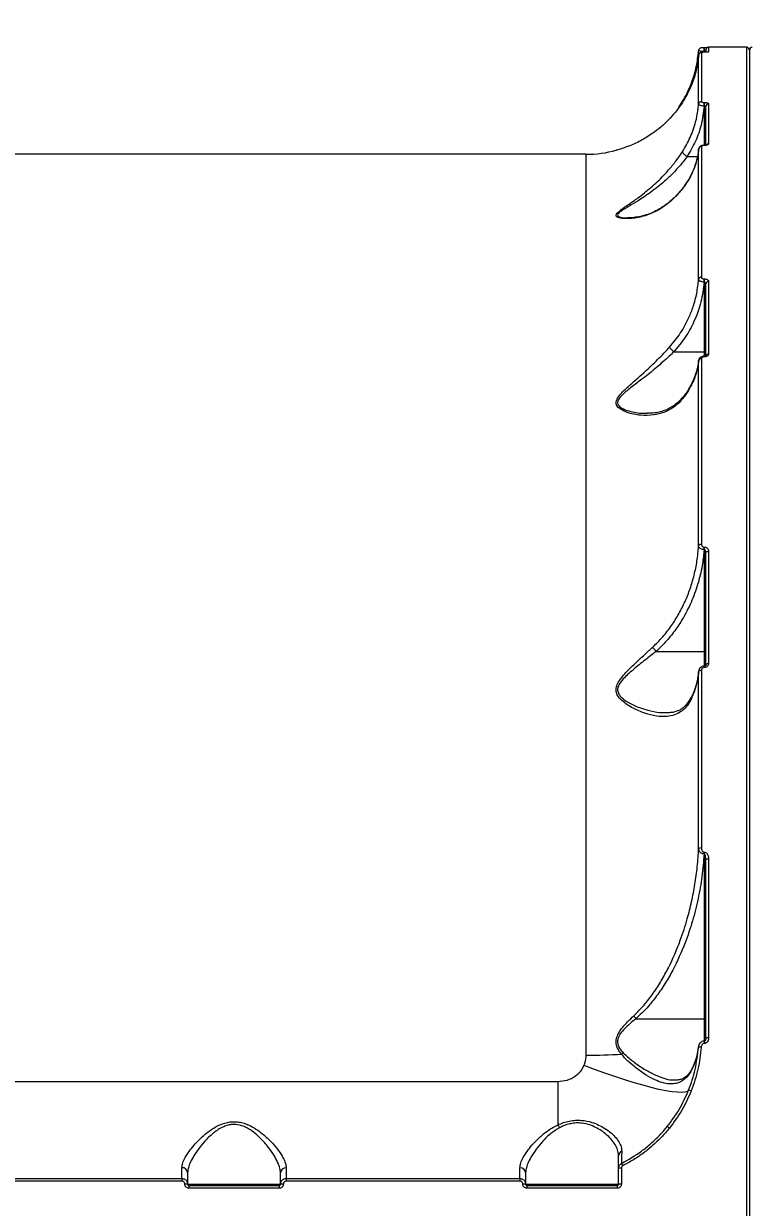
# Model space of a CAD drawing. Header units: millimetres. Extents: x -8327 to 9087, y -6583 to 5996.
# Drawn here: x -1057.7 to -799, y 2670.7 to 3091.3 of the extents above; entities that cross this region are included whole.
import ezdxf

# ---------------------------------------------------------------- set-up
doc = ezdxf.new("R2010")
doc.units = ezdxf.units.MM
for name, color, linetype in [('DIKOM_ОБЪЕКТ', 7, 'Continuous'), ('DIKOM_РАЗМЕР_ЗОНА', 7, 'Continuous'), ('DIKOM_РАЗМЕР_ОБЪЕКТА', 7, 'Continuous')]:
    doc.layers.add(name, color=color, linetype=linetype)
doc.styles.add('style1', font='arial.ttf', dxfattribs={"width": 0.8})
doc.dimstyles.new('1-50', dxfattribs={"dimtxt": 300, "dimasz": 200, "dimexe": 100, "dimexo": 0, "dimgap": 100, "dimtad": 1, "dimtxsty": 'style1', "dimcen": 200, "dimclrd": 7, "dimclre": 7, "dimclrt": 7, "dimadec": 1, "dimazin": 2, "dimtfac": 1, "dimtmove": 0, "dimatfit": 2, "dimfxl": 0, "dimlwd": 25, "dimlwe": 18, "dimarcsym": 0})

# ---------------------------------------------------------------- blocks, each defined once
blk = doc.blocks.new('*D10')
at = {"layer": 'Defpoints', "color": 0, "transparency": 16777216}
for p in [(-465.57, 4500.84), (-6842.48, -4044.98), (-465.57, -4044.98)]:
    blk.add_point(p, dxfattribs=at)
at = {"layer": 'DIKOM_РАЗМЕР_ОБЪЕКТА', "color": 7, "lineweight": 18, "transparency": 16777216}
for p, q in [((-465.57, 4500.84), (-6942.48, 4500.84)), ((-465.57, -4044.98), (-6942.48, -4044.98))]:
    blk.add_line(p, q, dxfattribs=at)
at = {"layer": 'DIKOM_РАЗМЕР_ОБЪЕКТА', "color": 7, "lineweight": 25, "transparency": 16777216}
blk.add_line((-6842.48, 4300.84), (-6842.48, -3844.98), dxfattribs=at)
at = {"layer": 'DIKOM_РАЗМЕР_ОБЪЕКТА', "color": 7, "transparency": 16777216}
for points in [[(-6875.82, 4300.84), (-6809.15, 4300.84), (-6842.48, 4500.84)], [(-6875.82, -3844.98), (-6809.15, -3844.98), (-6842.48, -4044.98)]]:
    blk.add_solid(points, dxfattribs=at)
at = {"layer": 'DIKOM_РАЗМЕР_ОБЪЕКТА', "color": 7, "transparency": 16777216, "insert": (-7095.66, 227.93), "char_height": 300, "attachment_point": 5, "rotation": 90, "style": 'style1'}
blk.add_mtext('8550', dxfattribs=at)
blk = doc.blocks.new('*D11')
at = {"layer": 'Defpoints', "color": 0, "transparency": 16777216}
for p in [(-800.04, 5995.67), (-7876.63, -5539.81), (-800.04, -5539.81)]:
    blk.add_point(p, dxfattribs=at)
at = {"layer": 'DIKOM_РАЗМЕР_ЗОНА', "color": 7, "lineweight": 18, "transparency": 16777216}
for p, q in [((-800.04, 5995.67), (-7976.63, 5995.67)), ((-800.04, -5539.81), (-7976.63, -5539.81))]:
    blk.add_line(p, q, dxfattribs=at)
at = {"layer": 'DIKOM_РАЗМЕР_ЗОНА', "color": 7, "lineweight": 25, "transparency": 16777216}
blk.add_line((-7876.63, 5795.67), (-7876.63, -5339.81), dxfattribs=at)
at = {"layer": 'DIKOM_РАЗМЕР_ЗОНА', "color": 7, "transparency": 16777216}
for points in [[(-7909.96, 5795.67), (-7843.29, 5795.67), (-7876.63, 5995.67)], [(-7909.96, -5339.81), (-7843.29, -5339.81), (-7876.63, -5539.81)]]:
    blk.add_solid(points, dxfattribs=at)
at = {"layer": 'DIKOM_РАЗМЕР_ЗОНА', "color": 7, "transparency": 16777216, "insert": (-8129.8, 227.93), "char_height": 300, "attachment_point": 5, "rotation": 90, "style": 'style1'}
blk.add_mtext('11550', dxfattribs=at)

msp = doc.modelspace()

# ---------------------------------------------------------------- linework, layer by layer
at = {"layer": 'DIKOM_ОБЪЕКТ', "color": 7, "linetype": 'Continuous', "lineweight": 15}
for p, q in [((-818.097, 3062.742), (-818.097, 3080.133)), ((-817.099, 3081.056), (-817.099, 3063.626)), ((-816.039, 3081.17), (-816.143, 3081.17)), ((-816.143, 3081.17), (-816.143, 3081.166)), ((-816.039, 3081.166), (-816.143, 3081.166)), ((-816.072, 3081.425), (-816.107, 3081.171)), ((-816.039, 3082.76), (-816.072, 3082.76)), ((-816.072, 3081.425), (-816.072, 3082.76)), ((-816.039, 3081.425), (-816.072, 3081.425)), ((-816.039, 3081.425), (-816.039, 3082.76)), ((-816.039, 3081.171), (-816.039, 3081.425)), ((-816.039, 3081.17), (-816.039, 3081.166)), ((-815.539, 3081.35), (-815.539, 3081.928)), ((-801.039, 3082.929), (-814.539, 3082.929)), ((-814.539, 3082.929), (-814.539, 3081.332)), ((-801.039, 2663.931), (-801.039, 3082.929)), ((-800.039, 3081.928), (-800.039, 2663.928)), ((-816.095, 3063.323), (-816.039, 3063.323)), ((-816.095, 3062.04), (-816.095, 3063.323)), ((-816.039, 3062.04), (-816.039, 3063.323)), ((-814.539, 3062.867), (-814.539, 3048.665)), ((-816.039, 3062.04), (-816.095, 3062.04)), ((-816.039, 3048.122), (-816.039, 3062.04)), ((-815.539, 3048.297), (-815.539, 3061.914)), ((-818.097, 3000.493), (-818.097, 3046.779)), ((-817.099, 3047.628), (-817.099, 3001.24)), ((-816.039, 3048.122), (-816.119, 3048.122)), ((-816.119, 3048.122), (-816.119, 3048.039)), ((-816.039, 3048.039), (-816.119, 3048.039)), ((-816.039, 3048.122), (-816.039, 3048.039)), ((-857.989, 3044.929), (-1228.089, 3044.929)), ((-857.989, 2724.776), (-857.989, 3044.929)), ((-822.154, 3044.158), (-818.524, 3044.158)), ((-843.354, 3022.346), (-843.199, 3022.343)), ((-816.119, 3000.63), (-816.039, 3000.63)), ((-816.119, 2999.5), (-816.119, 3000.63)), ((-816.039, 2999.5), (-816.119, 2999.5)), ((-816.039, 2999.5), (-816.039, 3000.63)), ((-816.039, 2974.699), (-816.039, 2999.5)), ((-814.539, 2999.69), (-814.539, 2973.97)), ((-815.539, 2973.229), (-815.539, 2998.888)), ((-826.927, 2974.699), (-816.039, 2974.699)), ((-816.039, 2973.228), (-816.039, 2974.699)), ((-818.097, 2905.764), (-818.097, 2971.595)), ((-817.099, 2972.278), (-817.099, 2906.301)), ((-816.039, 2973.219), (-816.095, 2973.219)), ((-816.095, 2973.219), (-816.095, 2972.957)), ((-816.039, 2972.957), (-816.095, 2972.957)), ((-816.039, 2973.219), (-816.039, 2972.957)), ((-816.143, 2905.335), (-816.039, 2905.335)), ((-816.143, 2904.436), (-816.143, 2905.335)), ((-816.039, 2904.436), (-816.143, 2904.436)), ((-816.039, 2904.436), (-816.039, 2905.335)), ((-816.039, 2868.281), (-816.039, 2904.436)), ((-815.539, 2863.472), (-815.539, 2903.24)), ((-814.539, 2903.814), (-814.539, 2863.95)), ((-833.199, 2868.281), (-816.039, 2868.281)), ((-816.039, 2863.075), (-816.039, 2868.281)), ((-818.097, 2798.084), (-818.097, 2861.123)), ((-817.099, 2861.561), (-817.099, 2798.383)), ((-816.039, 2863.059), (-816.072, 2863.059)), ((-816.072, 2863.059), (-816.072, 2862.534)), ((-816.039, 2862.534), (-816.072, 2862.534)), ((-816.039, 2863.059), (-816.039, 2862.534)), ((-829.636, 2846.531), (-829.437, 2846.528)), ((-816.161, 2796.909), (-816.039, 2796.909)), ((-816.161, 2796.27), (-816.161, 2796.909)), ((-816.039, 2796.27), (-816.161, 2796.27)), ((-816.039, 2796.27), (-816.039, 2796.909)), ((-816.039, 2737.74), (-816.039, 2796.27)), ((-815.539, 2730.742), (-815.539, 2794.229)), ((-814.539, 2794.543), (-814.539, 2730.904)), ((-840.287, 2737.74), (-816.039, 2737.74)), ((-816.039, 2729.766), (-816.039, 2737.74)), ((-818.216, 2727.715), (-818.38, 2726.691)), ((-816.039, 2729.791), (-816.127, 2729.791)), ((-816.127, 2729.791), (-816.127, 2728.948)), ((-816.039, 2728.948), (-816.127, 2728.948)), ((-816.039, 2729.791), (-816.039, 2728.948)), ((-1218.039, 2715.431), (-868.04, 2715.431)), ((-868.04, 2715.431), (-868.04, 2700.022)), ((-1001.539, 2680.928), (-1001.539, 2684.786)), ((-964.539, 2684.786), (-964.539, 2680.928)), ((-881.539, 2680.928), (-881.539, 2684.786)), ((-846.539, 2678.929), (-846.539, 2684.542)), ((-845.539, 2684.593), (-845.539, 2678.967)), ((-1084.539, 2680.928), (-1001.539, 2680.928)), ((-1001.539, 2679.969), (-1084.539, 2679.969)), ((-1001.539, 2680.928), (-1001.539, 2679.969)), ((-999.54, 2682.979), (-999.54, 2678.929)), ((-966.54, 2678.929), (-966.54, 2682.979)), ((-964.539, 2680.928), (-964.539, 2679.969)), ((-964.539, 2680.928), (-881.539, 2680.928)), ((-881.539, 2679.969), (-964.539, 2679.969)), ((-881.539, 2680.928), (-881.539, 2679.969)), ((-879.539, 2682.979), (-879.539, 2678.929)), ((-999.54, 2678.929), (-966.54, 2678.929)), ((-999.039, 2678.429), (-999.039, 2677.463)), ((-999.039, 2678.429), (-967.039, 2678.429)), ((-967.039, 2677.463), (-999.039, 2677.463)), ((-967.039, 2678.429), (-967.039, 2677.463)), ((-879.539, 2678.929), (-846.539, 2678.929)), ((-879.039, 2678.429), (-879.039, 2677.463)), ((-879.039, 2678.429), (-847.039, 2678.429)), ((-847.039, 2677.463), (-879.039, 2677.463)), ((-847.039, 2678.429), (-847.039, 2677.463))]:
    msp.add_line(p, q, dxfattribs=at)
at = {"layer": 'DIKOM_ОБЪЕКТ', "color": 7, "linetype": 'Continuous', "lineweight": 15, "flags": 128}
for points in [[(-818.097, 3081.801), (-818.066, 3081.985), (-818.007, 3082.147)], [(-815.539, 2974.537), (-815.549, 2974.568), (-815.577, 2974.599), (-815.624, 2974.627), (-815.686, 2974.651), (-815.762, 2974.672), (-815.848, 2974.687), (-815.942, 2974.696), (-816.039, 2974.699)], [(-815.539, 2903.24), (-815.52, 2903.352), (-815.463, 2903.46), (-815.371, 2903.559), (-815.246, 2903.646), (-815.095, 2903.717), (-814.922, 2903.77), (-814.735, 2903.803), (-814.539, 2903.814)], [(-815.539, 2868.119), (-815.549, 2868.15), (-815.577, 2868.181), (-815.624, 2868.209), (-815.686, 2868.234), (-815.762, 2868.254), (-815.848, 2868.269), (-815.942, 2868.278), (-816.039, 2868.281)], [(-818.097, 2861.123), (-818.066, 2861.211), (-818.001, 2861.293), (-817.904, 2861.369), (-817.78, 2861.435), (-817.632, 2861.489), (-817.465, 2861.529), (-817.285, 2861.553), (-817.099, 2861.561)], [(-815.539, 2863.472), (-815.52, 2863.565), (-815.463, 2863.655), (-815.371, 2863.738), (-815.246, 2863.81), (-815.095, 2863.87), (-814.922, 2863.914), (-814.735, 2863.941), (-814.539, 2863.95)], [(-815.539, 2794.229), (-815.52, 2794.29), (-815.463, 2794.349), (-815.371, 2794.403), (-815.246, 2794.451), (-815.095, 2794.49), (-814.922, 2794.519), (-814.735, 2794.537), (-814.539, 2794.543)], [(-815.539, 2737.578), (-815.549, 2737.61), (-815.577, 2737.64), (-815.624, 2737.668), (-815.686, 2737.693), (-815.762, 2737.713), (-815.848, 2737.728), (-815.942, 2737.737), (-816.039, 2737.74)], [(-821.646, 2712.313), (-822.123, 2711.898), (-822.962, 2711.634), (-824.155, 2711.525), (-825.689, 2711.57), (-827.549, 2711.771), (-829.717, 2712.123), (-832.172, 2712.625), (-834.89, 2713.271), (-837.843, 2714.055), (-841.002, 2714.969), (-844.336, 2716.004), (-847.813, 2717.15), (-851.398, 2718.395), (-855.055, 2719.728), (-858.749, 2721.134)]]:
    msp.add_lwpolyline(points, dxfattribs=at)
at = {"layer": 'DIKOM_ОБЪЕКТ', "color": 7, "linetype": 'Continuous', "lineweight": 15}
for centre, radius, start, end in [((-817.101, 3080.058), 0.998, 89.87384, 175.67451), ((-814.539, 3081.928), 1, 90, 180), ((-814.54, 3080.331), 1.001, 89.9768, 114.56636), ((-801.039, 3081.928), 1, 0, 90), ((-799.039, 3081.928), 1, 90, 180), ((-817.119, 3062.644), 0.982, 88.83217, 174.29362), ((-814.563, 3061.89), 0.977, 88.63212, 178.55578), ((-857.989, 3084.928), 40, 270, 285.35913), ((-817.136, 3046.66), 0.968, 87.83765, 172.96216), ((-814.551, 3047.636), 1.03, 89.37364, 141.5712), ((-817.179, 3000.307), 0.937, 85.13537, 168.49477), ((-814.628, 2998.777), 0.918, 84.4266, 173.00951), ((-814.652, 2973.077), 0.9, 82.79798, 170.2349), ((-817.203, 2971.359), 0.925, 83.58249, 165.19588), ((-817.249, 2905.385), 0.928, 80.69676, 155.89658), ((-817.302, 2797.245), 1.156, 79.90457, 133.44616), ((-814.783, 2729.239), 1.682, 81.66803, 116.72021), ((-817.551, 2725.701), 1.969, 79.89996, 109.27735), ((-857.866, 2961.14), 236.364, 269.97011, 272.99611), ((-841.308, 2720.628), 6.137, 125.68235, 133.23186), ((-821.801, 2709.942), 2.375, 62.88077, 86.25037), ((-874.43, 2696.054), 7.522, 22.86138, 31.83623), ((-830.894, 2696.217), 3.554, 47.22098, 62.55426), ((-844.78, 2688.974), 1.761, 111.12711, 178.17642), ((-1001.448, 2682.878), 1.911, 3.03941, 92.75412), ((-964.631, 2682.877), 1.911, 87.24923, 176.95044), ((-881.448, 2682.877), 1.911, 3.04956, 92.75077), ((-845.787, 2679.66), 4.939, 87.13122, 98.76528), ((-853.622, 2681.375), 9.56, 25.47324, 31.1846), ((-1000.29, 2672.39), 6.581, 83.45513, 92.17535), ((-965.789, 2672.381), 6.59, 87.82895, 96.53952), ((-880.29, 2672.388), 6.583, 83.45666, 92.17382), ((-845.789, 2672.39), 6.581, 87.82465, 96.54487)]:
    msp.add_arc(centre, radius, start, end, dxfattribs=at)
for points, knots in [([(-818.097, 3080.133), (-818.32, 3078.346), (-818.77, 3074.748), (-820.394, 3069.844), (-822.802, 3064.804), (-825.595, 3060.661), (-828.778, 3057.099), (-831.428, 3054.595), (-833.42, 3053.106), (-834.382, 3052.386)], [0, 0, 0, 0, 0.1738749, 0.3501402, 0.4880609, 0.6922758, 0.7971139, 0.9019394, 1, 1, 1, 1]), ([(-820.855, 3069.684), (-820.728, 3070.015), (-819.931, 3072.093), (-818.745, 3076.104), (-818.315, 3079.877), (-818.097, 3081.801)], [0, 0, 0, 0, 0.0849827, 0.5334631, 1, 1, 1, 1]), ([(-816.072, 3081.425), (-816.173, 3081.429), (-816.508, 3081.44), (-817.071, 3081.486), (-817.64, 3081.574), (-818.03, 3081.686), (-818.074, 3081.762), (-818.097, 3081.801)], [0, 0, 0, 0, 0.0942402, 0.3122798, 0.5411703, 0.7714017, 1, 1, 1, 1]), ([(-816.143, 3081.17), (-816.159, 3081.17), (-816.302, 3081.171), (-816.579, 3081.162), (-816.947, 3081.135), (-817.205, 3081.097), (-817.488, 3081.008), (-817.752, 3080.849), (-817.968, 3080.589), (-818.088, 3080.335), (-818.083, 3080.172), (-818.082, 3080.131)], [0, 0, 0, 0, 0.0170068, 0.1537168, 0.2948145, 0.4840542, 0.5892568, 0.7106036, 0.8262434, 0.9555394, 1, 1, 1, 1]), ([(-816.072, 3082.76), (-816.181, 3082.76), (-816.417, 3082.759), (-816.75, 3082.753), (-816.991, 3082.745), (-817.131, 3082.735), (-817.239, 3082.723), (-817.383, 3082.693), (-817.586, 3082.615), (-817.831, 3082.444), (-817.945, 3082.251), (-818.007, 3082.147)], [0, 0, 0, 0, 0.12574982, 0.27301462, 0.43619147, 0.5414572, 0.60548836, 0.65823722, 0.74107539, 0.8601149, 1, 1, 1, 1]), ([(-816.143, 3081.166), (-816.237, 3081.165), (-816.426, 3081.163), (-816.678, 3081.15), (-816.888, 3081.129), (-817.045, 3081.099), (-817.096, 3081.073), (-817.099, 3081.058), (-817.099, 3081.056)], [0, 0, 0, 0, 0.1674167, 0.3345541, 0.5091751, 0.7130882, 0.957736, 1, 1, 1, 1]), ([(-814.915, 3081.239), (-814.915, 3081.239), (-814.917, 3081.238), (-815.011, 3081.221), (-815.225, 3081.198), (-815.57, 3081.177), (-815.912, 3081.169), (-816.099, 3081.171), (-816.159, 3081.172)], [0, 0, 0, 0, 0.0742061, 0.2264582, 0.4434056, 0.6948825, 0.90083, 1, 1, 1, 1]), ([(-815.01, 3082.773), (-815.119, 3082.77), (-815.355, 3082.764), (-815.76, 3082.76), (-816.014, 3082.761), (-816.091, 3082.761)], [0, 0, 0, 0, 0.3734908, 0.8105722, 1, 1, 1, 1]), ([(-815.539, 3081.803), (-815.545, 3081.758), (-815.557, 3081.673), (-815.648, 3081.557), (-815.773, 3081.476), (-815.888, 3081.441), (-815.97, 3081.427), (-816.014, 3081.426), (-816.039, 3081.425)], [0, 0, 0, 0, 0.268461, 0.5228277, 0.7425345, 0.8691476, 0.9241886, 1, 1, 1, 1]), ([(-814.539, 3081.332), (-814.54, 3081.329), (-814.544, 3081.307), (-814.627, 3081.269), (-814.88, 3081.223), (-815.212, 3081.192), (-815.603, 3081.17), (-815.894, 3081.167), (-816.039, 3081.166)], [0, 0, 0, 0, 0.0392165, 0.2872168, 0.4951827, 0.6709672, 0.8352925, 1, 1, 1, 1]), ([(-825.074, 3061.801), (-824.538, 3062.602), (-823.379, 3064.334), (-821.964, 3067.028), (-821.202, 3068.854), (-820.855, 3069.684)], [0, 0, 0, 0, 0.3196893, 0.6909386, 1, 1, 1, 1]), ([(-820.855, 3069.684), (-820.858, 3069.675), (-820.885, 3069.607), (-820.885, 3069.494), (-820.768, 3069.363), (-820.732, 3069.324)], [0, 0, 0, 0, 0.0898811, 0.7255579, 1, 1, 1, 1]), ([(-823.864, 3045.809), (-822.886, 3047.478), (-820.906, 3050.854), (-819.206, 3055.869), (-818.373, 3059.877), (-818.168, 3061.999), (-818.097, 3062.742)], [0, 0, 0, 0, 0.3181919, 0.6439655, 0.8752546, 1, 1, 1, 1]), ([(-816.095, 3062.04), (-816.243, 3062.048), (-816.617, 3062.068), (-817.181, 3062.164), (-817.688, 3062.325), (-818.031, 3062.526), (-818.075, 3062.67), (-818.097, 3062.742)], [0, 0, 0, 0, 0.1423759, 0.3572551, 0.5716879, 0.7857262, 1, 1, 1, 1]), ([(-817.099, 3063.626), (-817.088, 3063.592), (-817.066, 3063.525), (-816.893, 3063.434), (-816.639, 3063.365), (-816.356, 3063.329), (-816.169, 3063.325), (-816.095, 3063.323)], [0, 0, 0, 0, 0.2142862, 0.428497, 0.6429595, 0.8577181, 1, 1, 1, 1]), ([(-816.039, 3063.323), (-815.929, 3063.321), (-815.65, 3063.316), (-815.229, 3063.261), (-814.848, 3063.158), (-814.589, 3063.021), (-814.556, 3062.918), (-814.539, 3062.867)], [0, 0, 0, 0, 0.1408113, 0.3552673, 0.5700215, 0.7849576, 1, 1, 1, 1]), ([(-816.095, 3062.04), (-816.386, 3059.785), (-816.936, 3055.543), (-819.046, 3049.502), (-821.11, 3045.953), (-822.154, 3044.158)], [0, 0, 0, 0, 0.3593307, 0.6759011, 1, 1, 1, 1]), ([(-815.539, 3061.914), (-815.545, 3061.929), (-815.556, 3061.957), (-815.642, 3061.995), (-815.769, 3062.023), (-815.91, 3062.038), (-816.003, 3062.039), (-816.039, 3062.04)], [0, 0, 0, 0, 0.2150245, 0.4301168, 0.6448042, 0.8591473, 1, 1, 1, 1]), ([(-834.382, 3052.386), (-835.818, 3051.452), (-838.723, 3049.563), (-842.502, 3047.917), (-845.062, 3047.028), (-846.407, 3046.624), (-847.218, 3046.403), (-847.337, 3046.372), (-847.394, 3046.357)], [0, 0, 0, 0, 0.2845351, 0.5759934, 0.7446812, 0.830105, 0.9180181, 1, 1, 1, 1]), ([(-828.408, 3027.896), (-829.237, 3027.233), (-830.91, 3025.896), (-834.21, 3024.068), (-838.323, 3022.579), (-842.368, 3021.989), (-845.034, 3022.071), (-846.377, 3022.331), (-847.206, 3022.685), (-847.524, 3023.267), (-846.987, 3024.159), (-845.383, 3025.445), (-842.804, 3027.188), (-839.214, 3029.707), (-835.79, 3032.402), (-832.711, 3035.189), (-830.252, 3037.642), (-827.725, 3040.485), (-825.525, 3043.317), (-824.325, 3045.118), (-823.864, 3045.809)], [0, 0, 0, 0, 0.0563561, 0.1136158, 0.2103732, 0.3099869, 0.3619815, 0.3883025, 0.4153402, 0.4457398, 0.4741007, 0.5167996, 0.5802349, 0.6452958, 0.7405622, 0.7897124, 0.8388464, 0.8993619, 0.9613616, 1, 1, 1, 1]), ([(-818.097, 3046.779), (-818.368, 3045.034), (-818.917, 3041.498), (-821.142, 3036.53), (-824.225, 3031.888), (-827.002, 3029.238), (-828.408, 3027.896)], [0, 0, 0, 0, 0.2536085, 0.5139789, 0.7539761, 1, 1, 1, 1]), ([(-823.864, 3045.809), (-823.864, 3045.796), (-823.864, 3045.744), (-823.819, 3045.595), (-823.634, 3045.312), (-823.247, 3044.922), (-822.736, 3044.514), (-822.353, 3044.278), (-822.161, 3044.16)], [0, 0, 0, 0, 0.038095, 0.149203, 0.3619408, 0.5746379, 0.7873283, 1, 1, 1, 1]), ([(-818.127, 3046.824), (-818.176, 3046.281), (-818.307, 3044.819), (-818.625, 3043.243), (-818.974, 3042.23), (-819.015, 3042.113)], [0, 0, 0, 0, 0.342895, 0.9244159, 1, 1, 1, 1]), ([(-816.119, 3048.117), (-816.16, 3048.118), (-816.427, 3048.127), (-816.961, 3048.037), (-817.533, 3047.797), (-817.919, 3047.385), (-818.09, 3047.031), (-818.08, 3046.819), (-818.078, 3046.761)], [0, 0, 0, 0, 0.04324261, 0.28475418, 0.57641973, 0.76341319, 0.93489692, 1, 1, 1, 1]), ([(-816.119, 3048.039), (-816.226, 3048.035), (-816.441, 3048.026), (-816.728, 3047.96), (-816.948, 3047.862), (-817.078, 3047.746), (-817.093, 3047.664), (-817.099, 3047.628)], [0, 0, 0, 0, 0.204011, 0.4080087, 0.6135569, 0.8265705, 1, 1, 1, 1]), ([(-814.539, 3048.665), (-814.55, 3048.61), (-814.573, 3048.486), (-814.776, 3048.309), (-815.115, 3048.159), (-815.551, 3048.058), (-815.877, 3048.045), (-816.039, 3048.039)], [0, 0, 0, 0, 0.1741956, 0.3895837, 0.5958322, 0.79787, 1, 1, 1, 1]), ([(-815.323, 3048.247), (-815.323, 3048.248), (-815.314, 3048.255), (-815.352, 3048.231), (-815.448, 3048.196), (-815.623, 3048.154), (-815.834, 3048.125), (-815.98, 3048.125), (-816.039, 3048.125)], [0, 0, 0, 0, 0.011607, 0.1901509, 0.3680642, 0.5947636, 0.8346874, 1, 1, 1, 1]), ([(-822.161, 3044.16), (-822.161, 3044.159), (-822.628, 3043.506), (-823.916, 3041.833), (-826.209, 3039.188), (-829.595, 3035.81), (-833.822, 3032.287), (-838.203, 3029.227), (-842.024, 3026.915), (-844.69, 3025.324), (-846.419, 3024.146), (-846.965, 3023.381), (-846.798, 3023.012), (-846.413, 3022.729), (-845.787, 3022.512), (-844.688, 3022.334), (-843.817, 3022.342), (-843.354, 3022.346)], [0, 0, 0, 0, 0.0000495, 0.0581841, 0.1514858, 0.2449125, 0.393046, 0.5413911, 0.6385887, 0.7353951, 0.7971423, 0.8365749, 0.8697164, 0.8788054, 0.9172703, 0.9559978, 1, 1, 1, 1]), ([(-819.015, 3042.113), (-819.262, 3041.329), (-819.792, 3039.645), (-820.98, 3037.137), (-822.477, 3034.609), (-824.262, 3032.208), (-826.172, 3030.046), (-827.607, 3028.756), (-828.262, 3028.168)], [0, 0, 0, 0, 0.154662, 0.3322625, 0.5085751, 0.6823019, 0.8551026, 1, 1, 1, 1]), ([(-822.154, 3044.158), (-822.155, 3044.158), (-822.158, 3044.158), (-822.16, 3044.159), (-822.161, 3044.16)], [0, 0, 0, 0, 0.5981863, 1, 1, 1, 1]), ([(-828.277, 3028.174), (-828.438, 3028.025), (-829.2, 3027.32), (-830.686, 3026.27), (-832.755, 3025.015), (-835.004, 3023.971), (-837.418, 3023.138), (-839.784, 3022.594), (-841.816, 3022.322), (-842.893, 3022.316), (-843.362, 3022.313)], [0, 0, 0, 0, 0.0350891, 0.1658636, 0.3047079, 0.4517816, 0.6063967, 0.7696284, 0.8998157, 1, 1, 1, 1]), ([(-828.408, 3027.896), (-828.394, 3027.937), (-828.358, 3028.04), (-828.286, 3028.108), (-828.243, 3028.149)], [0, 0, 0, 0, 0.39795496, 1, 1, 1, 1]), ([(-828.408, 2976.418), (-827.085, 2978.021), (-824.408, 2981.265), (-821.747, 2986.21), (-819.873, 2991.011), (-818.636, 2995.572), (-818.277, 2998.845), (-818.097, 3000.493)], [0, 0, 0, 0, 0.2308631, 0.4671732, 0.6265689, 0.8119919, 1, 1, 1, 1]), ([(-816.119, 2999.5), (-816.424, 2997.144), (-817.044, 2992.365), (-819.459, 2985.787), (-822.698, 2979.775), (-825.507, 2976.404), (-826.927, 2974.699)], [0, 0, 0, 0, 0.2606908, 0.528701, 0.7616262, 1, 1, 1, 1]), ([(-816.119, 2999.5), (-816.236, 2999.507), (-816.572, 2999.527), (-817.115, 2999.642), (-817.648, 2999.866), (-818.019, 3000.165), (-818.071, 3000.384), (-818.097, 3000.493)], [0, 0, 0, 0, 0.1131926, 0.3259769, 0.5480121, 0.7754552, 1, 1, 1, 1]), ([(-817.099, 3001.24), (-817.088, 3001.169), (-817.065, 3001.026), (-816.883, 3000.837), (-816.618, 3000.7), (-816.346, 3000.638), (-816.178, 3000.632), (-816.119, 3000.63)], [0, 0, 0, 0, 0.2288011, 0.45781284, 0.67849096, 0.88830457, 1, 1, 1, 1]), ([(-816.039, 3000.63), (-815.953, 3000.627), (-815.695, 3000.619), (-815.278, 3000.522), (-814.872, 3000.31), (-814.593, 3000.02), (-814.557, 2999.8), (-814.539, 2999.69)], [0, 0, 0, 0, 0.1082622, 0.3204115, 0.543054, 0.7715692, 1, 1, 1, 1]), ([(-815.539, 2998.888), (-815.545, 2998.959), (-815.556, 2999.098), (-815.645, 2999.285), (-815.769, 2999.416), (-815.882, 2999.473), (-815.967, 2999.495), (-816.01, 2999.498), (-816.039, 2999.5)], [0, 0, 0, 0, 0.2553079, 0.4988615, 0.7166665, 0.8615334, 0.9069455, 1, 1, 1, 1]), ([(-823.864, 2957.964), (-824.392, 2957.367), (-825.456, 2956.162), (-827.653, 2954.48), (-830.501, 2953.051), (-834.361, 2952.117), (-837.986, 2952.048), (-841.18, 2952.509), (-843.668, 2953.191), (-845.818, 2954.167), (-846.955, 2955.246), (-847.38, 2956.16), (-847.462, 2957.025), (-846.843, 2958.505), (-845.088, 2960.554), (-842.236, 2963.141), (-838.474, 2966.453), (-834.271, 2970.314), (-830.789, 2973.812), (-828.904, 2975.875), (-828.408, 2976.418)], [0, 0, 0, 0, 0.0440629, 0.0889554, 0.1624848, 0.2382037, 0.3352437, 0.385264, 0.4352601, 0.4935513, 0.532135, 0.5402091, 0.566559, 0.5927398, 0.638272, 0.7076003, 0.7787232, 0.8710022, 0.9660328, 1, 1, 1, 1]), ([(-826.93, 2974.699), (-826.93, 2974.699), (-827.439, 2974.19), (-829.427, 2972.313), (-833.062, 2969.098), (-837.432, 2965.578), (-841.427, 2962.586), (-844.377, 2960.245), (-846.263, 2958.388), (-846.935, 2957.05), (-846.858, 2956.372), (-846.691, 2955.983), (-846.394, 2955.45), (-845.171, 2954.496), (-842.16, 2953.422), (-839.011, 2952.769), (-836.835, 2952.91), (-836.326, 2952.943)], [0, 0, 0, 0, 0.0000233, 0.0498743, 0.1877789, 0.3258954, 0.428259, 0.5302578, 0.5938292, 0.6289791, 0.6634476, 0.6639051, 0.6747485, 0.7279228, 0.8113248, 0.9558374, 1, 1, 1, 1]), ([(-828.408, 2976.418), (-828.393, 2976.381), (-828.35, 2976.274), (-828.199, 2976.017), (-827.894, 2975.62), (-827.44, 2975.138), (-827.1, 2974.846), (-826.93, 2974.699)], [0, 0, 0, 0, 0.0873095, 0.2535971, 0.5023806, 0.7512495, 1, 1, 1, 1]), ([(-826.927, 2974.699), (-826.927, 2974.699), (-826.928, 2974.699), (-826.929, 2974.7), (-826.93, 2974.699), (-826.93, 2974.699)], [0, 0, 0, 0, 0.4393144, 0.8265541, 1, 1, 1, 1]), ([(-814.539, 2973.97), (-814.556, 2973.856), (-814.589, 2973.629), (-814.848, 2973.325), (-815.229, 2973.096), (-815.65, 2972.975), (-815.929, 2972.962), (-816.039, 2972.957)], [0, 0, 0, 0, 0.2150059, 0.4299703, 0.6447095, 0.8591798, 1, 1, 1, 1]), ([(-818.097, 2971.595), (-818.338, 2970.04), (-818.828, 2966.891), (-820.557, 2962.891), (-822.345, 2959.932), (-823.444, 2958.509), (-823.864, 2957.964)], [0, 0, 0, 0, 0.324711, 0.6574783, 0.8690015, 1, 1, 1, 1]), ([(-818.192, 2971.606), (-818.226, 2971.204), (-818.333, 2969.915), (-818.849, 2967.757), (-819.721, 2965.156), (-820.922, 2962.626), (-822.252, 2960.383), (-823.31, 2959.04), (-823.759, 2958.469)], [0, 0, 0, 0, 0.0873068, 0.2802046, 0.4735008, 0.6663129, 0.8580712, 1, 1, 1, 1]), ([(-816.094, 2973.219), (-816.094, 2973.219), (-816.352, 2973.219), (-816.859, 2973.14), (-817.489, 2972.811), (-817.903, 2972.336), (-818.103, 2971.887), (-818.078, 2971.624), (-818.071, 2971.551)], [0, 0, 0, 0, 0.0003198, 0.2599603, 0.504638, 0.7217371, 0.9226258, 1, 1, 1, 1]), ([(-816.095, 2972.957), (-816.169, 2972.954), (-816.356, 2972.946), (-816.639, 2972.863), (-816.893, 2972.71), (-817.066, 2972.507), (-817.088, 2972.354), (-817.099, 2972.278)], [0, 0, 0, 0, 0.1422735, 0.3570578, 0.57154, 0.7856561, 1, 1, 1, 1]), ([(-815.505, 2973.371), (-815.504, 2973.37), (-815.503, 2973.37), (-815.569, 2973.321), (-815.686, 2973.271), (-815.849, 2973.227), (-815.977, 2973.223), (-816.04, 2973.22)], [0, 0, 0, 0, 0.1890019, 0.3907392, 0.5814637, 0.792637, 1, 1, 1, 1]), ([(-823.842, 2958.575), (-823.979, 2958.394), (-824.537, 2957.658), (-825.641, 2956.583), (-827.161, 2955.358), (-828.825, 2954.381), (-830.66, 2953.657), (-832.721, 2953.139), (-834.62, 2952.863), (-835.86, 2952.877), (-836.314, 2952.882)], [0, 0, 0, 0, 0.0419864, 0.1713812, 0.3065149, 0.4458249, 0.588428, 0.7372984, 0.9039281, 1, 1, 1, 1]), ([(-823.864, 2957.964), (-823.864, 2957.99), (-823.863, 2958.093), (-823.839, 2958.269), (-823.748, 2958.372), (-823.701, 2958.425)], [0, 0, 0, 0, 0.1412325, 0.5534586, 1, 1, 1, 1]), ([(-834.382, 2869.785), (-833.176, 2870.973), (-830.749, 2873.363), (-827.7, 2877.359), (-825.059, 2881.571), (-822.859, 2885.959), (-821.035, 2890.578), (-819.624, 2895.376), (-818.568, 2900.46), (-818.258, 2903.948), (-818.097, 2905.764)], [0, 0, 0, 0, 0.1236841, 0.2488927, 0.3689546, 0.4907448, 0.6125426, 0.7380533, 0.8635671, 1, 1, 1, 1]), ([(-816.143, 2904.436), (-816.307, 2902.777), (-816.694, 2898.874), (-818.08, 2892.819), (-820.327, 2886.387), (-823.092, 2880.796), (-826.183, 2876.007), (-829.386, 2871.931), (-831.931, 2869.498), (-833.203, 2868.282)], [0, 0, 0, 0, 0.12340953, 0.29033867, 0.4577875, 0.62461167, 0.74654877, 0.87329217, 1, 1, 1, 1]), ([(-816.143, 2904.436), (-816.236, 2904.441), (-816.541, 2904.46), (-817.034, 2904.582), (-817.559, 2904.847), (-817.946, 2905.221), (-818.083, 2905.551), (-818.095, 2905.735), (-818.097, 2905.764)], [0, 0, 0, 0, 0.0891756, 0.2936808, 0.4896161, 0.71639, 0.9545772, 1, 1, 1, 1]), ([(-817.099, 2906.301), (-817.083, 2906.162), (-817.055, 2905.916), (-816.85, 2905.619), (-816.593, 2905.427), (-816.343, 2905.344), (-816.189, 2905.337), (-816.143, 2905.335)], [0, 0, 0, 0, 0.30255254, 0.53462286, 0.72540985, 0.91702588, 1, 1, 1, 1]), ([(-816.039, 2905.335), (-815.969, 2905.332), (-815.727, 2905.322), (-815.332, 2905.186), (-814.923, 2904.873), (-814.607, 2904.405), (-814.563, 2904.023), (-814.539, 2903.814)], [0, 0, 0, 0, 0.0796676, 0.2757404, 0.4707832, 0.7105522, 1, 1, 1, 1]), ([(-815.539, 2903.24), (-815.547, 2903.402), (-815.56, 2903.688), (-815.658, 2904.048), (-815.772, 2904.268), (-815.879, 2904.378), (-815.96, 2904.427), (-816.016, 2904.433), (-816.039, 2904.436)], [0, 0, 0, 0, 0.3508808, 0.6182391, 0.8028984, 0.8793402, 0.9492389, 1, 1, 1, 1]), ([(-820.855, 2851.126), (-821.099, 2850.66), (-821.69, 2849.533), (-822.848, 2848.063), (-824.509, 2846.635), (-826.649, 2845.589), (-829.564, 2845.011), (-833.102, 2845.168), (-837.205, 2846.177), (-840.73, 2847.666), (-843.503, 2849.276), (-845.382, 2850.725), (-846.763, 2852.29), (-847.451, 2853.956), (-847.379, 2855.694), (-846.531, 2857.54), (-845.153, 2859.386), (-842.863, 2861.891), (-839.662, 2864.938), (-836.581, 2867.768), (-834.831, 2869.373), (-834.382, 2869.785)], [0, 0, 0, 0, 0.0311468, 0.0753836, 0.1207355, 0.1821168, 0.2453868, 0.3302608, 0.4176087, 0.5065777, 0.5523821, 0.5981006, 0.6383968, 0.6670943, 0.6962065, 0.7286723, 0.766812, 0.8059882, 0.8877662, 0.9712461, 1, 1, 1, 1]), ([(-833.203, 2868.282), (-833.357, 2868.444), (-833.666, 2868.768), (-834.04, 2869.247), (-834.266, 2869.582), (-834.355, 2869.737), (-834.382, 2869.785)], [0, 0, 0, 0, 0.3252792, 0.6505414, 0.8925639, 1, 1, 1, 1]), ([(-833.199, 2868.281), (-833.671, 2867.907), (-835.488, 2866.464), (-838.727, 2863.936), (-842.046, 2861.187), (-844.491, 2858.942), (-845.926, 2857.299), (-846.801, 2855.71), (-846.9, 2854.638), (-846.741, 2853.699), (-846.184, 2852.565), (-844.524, 2851.022), (-842.097, 2849.508), (-839.138, 2848.244), (-835.698, 2847.206), (-832.483, 2846.477), (-830.388, 2846.517), (-829.636, 2846.531)], [0, 0, 0, 0, 0.0410613, 0.1582907, 0.275421, 0.328789, 0.3818875, 0.4245567, 0.455803, 0.4619681, 0.4993762, 0.5538727, 0.6383809, 0.7234495, 0.8083962, 0.9311821, 1, 1, 1, 1]), ([(-833.203, 2868.282), (-833.203, 2868.282), (-833.202, 2868.281), (-833.201, 2868.281), (-833.2, 2868.281), (-833.199, 2868.281)], [0, 0, 0, 0, 0.2449721, 0.6669888, 1, 1, 1, 1]), ([(-818.097, 2861.123), (-818.315, 2859.537), (-818.745, 2856.425), (-819.931, 2853.116), (-820.728, 2851.4), (-820.855, 2851.126)], [0, 0, 0, 0, 0.4665365, 0.9150124, 1, 1, 1, 1]), ([(-818.105, 2861.241), (-818.108, 2861.157), (-818.149, 2860.12), (-818.52, 2858.139), (-819.261, 2855.33), (-820.044, 2853.166), (-820.667, 2851.973), (-820.825, 2851.671)], [0, 0, 0, 0, 0.0255805, 0.3177056, 0.609864, 0.9011909, 1, 1, 1, 1]), ([(-816.072, 2863.046), (-816.117, 2863.049), (-816.404, 2863.074), (-816.936, 2862.908), (-817.565, 2862.494), (-817.97, 2861.862), (-818.145, 2861.347), (-818.097, 2861.094), (-818.096, 2861.088)], [0, 0, 0, 0, 0.04194, 0.271833, 0.5073503, 0.7485928, 0.9944829, 1, 1, 1, 1]), ([(-816.072, 2862.534), (-816.181, 2862.524), (-816.399, 2862.504), (-816.691, 2862.354), (-816.924, 2862.13), (-817.073, 2861.854), (-817.091, 2861.654), (-817.099, 2861.561)], [0, 0, 0, 0, 0.19514192, 0.39001093, 0.59319351, 0.81111469, 1, 1, 1, 1]), ([(-815.558, 2863.443), (-815.56, 2863.395), (-815.564, 2863.309), (-815.67, 2863.184), (-815.801, 2863.103), (-815.933, 2863.064), (-816.052, 2863.055), (-816.121, 2863.065), (-816.151, 2863.069)], [0, 0, 0, 0, 0.305207, 0.53921483, 0.69561743, 0.81574492, 0.92171355, 1, 1, 1, 1]), ([(-814.539, 2863.95), (-814.551, 2863.815), (-814.577, 2863.526), (-814.79, 2863.124), (-815.129, 2862.797), (-815.559, 2862.576), (-815.879, 2862.548), (-816.039, 2862.534)], [0, 0, 0, 0, 0.1890378, 0.4044806, 0.6068286, 0.803391, 1, 1, 1, 1]), ([(-820.913, 2851.785), (-820.956, 2851.692), (-821.245, 2851.055), (-821.886, 2850.076), (-822.839, 2848.878), (-823.917, 2847.93), (-825.092, 2847.23), (-826.509, 2846.753), (-827.968, 2846.455), (-828.991, 2846.435), (-829.457, 2846.426)], [0, 0, 0, 0, 0.0226501, 0.1554025, 0.2918187, 0.4318015, 0.5758043, 0.7272728, 0.8756512, 1, 1, 1, 1]), ([(-820.855, 2851.126), (-820.858, 2851.146), (-820.885, 2851.307), (-820.894, 2851.502), (-820.799, 2851.626), (-820.783, 2851.646)], [0, 0, 0, 0, 0.10509784, 0.84882445, 1, 1, 1, 1]), ([(-841.136, 2738.741), (-839.883, 2739.991), (-837.361, 2742.507), (-834.158, 2746.745), (-831.291, 2751.193), (-827.91, 2757.408), (-824.758, 2764.763), (-822.202, 2772.68), (-820.529, 2779.329), (-819.35, 2785.509), (-818.492, 2791.764), (-818.228, 2795.978), (-818.097, 2798.084)], [0, 0, 0, 0, 0.0803023, 0.1615638, 0.2421416, 0.3227385, 0.4866053, 0.6103982, 0.7072101, 0.8040251, 0.9020136, 1, 1, 1, 1]), ([(-816.161, 2796.27), (-816.285, 2796.28), (-816.556, 2796.301), (-816.991, 2796.444), (-817.429, 2796.71), (-817.845, 2797.159), (-818.059, 2797.644), (-818.088, 2797.981), (-818.097, 2798.084)], [0, 0, 0, 0, 0.1132673, 0.2470986, 0.4203739, 0.6073538, 0.8800855, 1, 1, 1, 1]), ([(-817.099, 2798.383), (-817.075, 2798.106), (-817.041, 2797.708), (-816.797, 2797.261), (-816.584, 2797.042), (-816.363, 2796.927), (-816.224, 2796.914), (-816.161, 2796.909)], [0, 0, 0, 0, 0.4370958, 0.62888, 0.7908852, 0.9060685, 1, 1, 1, 1]), ([(-816.161, 2796.27), (-816.375, 2793.612), (-816.802, 2788.295), (-818.214, 2780.345), (-820.189, 2772.449), (-823.068, 2763.912), (-826.376, 2756.516), (-829.916, 2750.279), (-832.945, 2745.787), (-836.328, 2741.518), (-838.968, 2739.005), (-840.295, 2737.743)], [0, 0, 0, 0, 0.1245751, 0.2491561, 0.3764152, 0.5036653, 0.6677223, 0.7510845, 0.834427, 0.9167828, 1, 1, 1, 1]), ([(-816.039, 2796.909), (-815.941, 2796.9), (-815.722, 2796.879), (-815.373, 2796.691), (-815.024, 2796.333), (-814.669, 2795.662), (-814.547, 2795.025), (-814.54, 2794.596), (-814.539, 2794.543)], [0, 0, 0, 0, 0.0928037, 0.2061849, 0.3693021, 0.5724187, 0.9471639, 1, 1, 1, 1]), ([(-815.539, 2794.229), (-815.551, 2794.595), (-815.567, 2795.121), (-815.694, 2795.745), (-815.802, 2796.052), (-815.907, 2796.211), (-815.984, 2796.26), (-816.019, 2796.27), (-816.037, 2796.27), (-816.039, 2796.27)], [0, 0, 0, 0, 0.5028882, 0.7219268, 0.8722111, 0.9514516, 0.9757403, 0.9961828, 1, 1, 1, 1]), ([(-845.512, 2725.099), (-845.987, 2725.738), (-846.813, 2726.85), (-847.458, 2728.797), (-847.365, 2730.768), (-846.484, 2732.802), (-845.051, 2734.775), (-843.216, 2736.791), (-841.863, 2738.058), (-841.136, 2738.741)], [0, 0, 0, 0, 0.1507867, 0.2625446, 0.3758211, 0.5043783, 0.6581157, 0.8160053, 1, 1, 1, 1]), ([(-840.295, 2737.743), (-840.446, 2737.904), (-840.72, 2738.197), (-840.993, 2738.544), (-841.113, 2738.71), (-841.136, 2738.741)], [0, 0, 0, 0, 0.4994742, 0.9073738, 1, 1, 1, 1]), ([(-840.287, 2737.74), (-841.051, 2737.13), (-842.446, 2736.016), (-844.384, 2734.242), (-845.874, 2732.493), (-846.769, 2730.773), (-846.898, 2729.562), (-846.768, 2728.477), (-846.235, 2727.128), (-845.384, 2726.171), (-844.888, 2725.613)], [0, 0, 0, 0, 0.19207337, 0.35117656, 0.5094983, 0.63443816, 0.71865644, 0.74210097, 0.84960569, 1, 1, 1, 1]), ([(-840.295, 2737.743), (-840.295, 2737.742), (-840.293, 2737.741), (-840.29, 2737.74), (-840.288, 2737.74), (-840.287, 2737.74)], [0, 0, 0, 0, 0.299498, 0.6720717, 1, 1, 1, 1]), ([(-815.542, 2730.741), (-815.541, 2730.73), (-815.526, 2730.533), (-815.607, 2730.227), (-815.787, 2729.932), (-815.927, 2729.819), (-816.01, 2729.791), (-816.053, 2729.79), (-816.073, 2729.795), (-816.081, 2729.796)], [0, 0, 0, 0, 0.02783957, 0.49876971, 0.76329196, 0.89618731, 0.94890935, 0.98132718, 1, 1, 1, 1]), ([(-814.539, 2730.904), (-814.554, 2730.699), (-814.585, 2730.256), (-814.839, 2729.664), (-815.215, 2729.238), (-815.621, 2728.993), (-815.9, 2728.963), (-816.039, 2728.948)], [0, 0, 0, 0, 0.22675434, 0.49195914, 0.6959645, 0.84773676, 1, 1, 1, 1]), ([(-821.646, 2712.313), (-820.779, 2714.76), (-819.024, 2719.717), (-818.478, 2724.923), (-818.201, 2727.559)], [0, 0, 0, 0, 0.4937318, 1, 1, 1, 1]), ([(-817.206, 2727.639), (-817.478, 2725.012), (-818.03, 2719.692), (-819.815, 2714.623), (-820.718, 2712.057)], [0, 0, 0, 0, 0.493781, 1, 1, 1, 1]), ([(-818.201, 2727.559), (-818.387, 2726.4), (-818.763, 2724.068), (-819.603, 2721.807), (-820.025, 2720.671)], [0, 0, 0, 0, 0.4973048, 1, 1, 1, 1]), ([(-818.38, 2726.691), (-818.44, 2726.279), (-818.637, 2724.935), (-819.171, 2723.032), (-819.773, 2721.574), (-820.003, 2721.015)], [0, 0, 0, 0, 0.2138004, 0.6991356, 1, 1, 1, 1]), ([(-816.126, 2729.772), (-816.302, 2729.764), (-816.686, 2729.748), (-817.227, 2729.46), (-817.713, 2728.995), (-818.071, 2728.34), (-818.207, 2727.772), (-818.205, 2727.443), (-818.205, 2727.392)], [0, 0, 0, 0, 0.1487184, 0.3249828, 0.5084942, 0.7183467, 0.9563409, 1, 1, 1, 1]), ([(-816.127, 2728.948), (-816.191, 2728.943), (-816.354, 2728.931), (-816.62, 2728.806), (-816.905, 2728.54), (-817.133, 2728.134), (-817.181, 2727.805), (-817.206, 2727.639)], [0, 0, 0, 0, 0.1033281, 0.2624314, 0.4610952, 0.7281756, 1, 1, 1, 1]), ([(-858.749, 2721.134), (-858.421, 2722.115), (-858.058, 2723.198), (-857.993, 2724.44), (-857.991, 2724.662), (-857.989, 2724.776)], [0, 0, 0, 0, 0.8217233, 0.9078714, 1, 1, 1, 1]), ([(-820.025, 2720.671), (-820.339, 2719.994), (-820.973, 2718.621), (-822.175, 2717.019), (-823.563, 2715.775), (-825.186, 2714.925), (-827.042, 2714.509), (-829.205, 2714.568), (-831.63, 2715.153), (-834.418, 2716.334), (-837.486, 2718.117), (-840.48, 2720.303), (-843.226, 2722.614), (-844.746, 2724.267), (-845.512, 2725.099)], [0, 0, 0, 0, 0.0668884, 0.1355728, 0.2055362, 0.2771137, 0.3560563, 0.4367285, 0.5280136, 0.6212569, 0.7279965, 0.8370978, 0.9179814, 1, 1, 1, 1]), ([(-844.888, 2725.613), (-843.836, 2724.641), (-841.708, 2722.675), (-838.226, 2720.295), (-834.691, 2718.226), (-831.343, 2716.787), (-828.495, 2715.972), (-826.918, 2715.96), (-826.238, 2715.955)], [0, 0, 0, 0, 0.1706296, 0.34520181, 0.5293893, 0.7176801, 0.87819971, 1, 1, 1, 1]), ([(-868.04, 2715.431), (-866.926, 2715.528), (-864.72, 2715.72), (-861.771, 2717.236), (-859.765, 2719.161), (-859.016, 2720.615), (-858.749, 2721.134)], [0, 0, 0, 0, 0.2885582, 0.5716274, 0.8470348, 1, 1, 1, 1]), ([(-819.967, 2721.017), (-820.172, 2720.559), (-820.594, 2719.617), (-821.344, 2718.465), (-822.179, 2717.495), (-823.08, 2716.764), (-824.113, 2716.237), (-825.15, 2715.933), (-825.931, 2715.917), (-826.249, 2715.911)], [0, 0, 0, 0, 0.1271925, 0.2619208, 0.4036387, 0.549591, 0.7049983, 0.8798944, 1, 1, 1, 1]), ([(-819.955, 2720.992), (-819.969, 2720.971), (-820.023, 2720.893), (-820.026, 2720.776), (-820.025, 2720.688), (-820.025, 2720.671)], [0, 0, 0, 0, 0.227425, 0.8581189, 1, 1, 1, 1]), ([(-829.256, 2699.371), (-827.757, 2701.362), (-824.724, 2705.392), (-822.68, 2709.988), (-821.646, 2712.313)], [0, 0, 0, 0, 0.4941652, 1, 1, 1, 1]), ([(-820.718, 2712.057), (-821.746, 2709.734), (-823.825, 2705.035), (-826.917, 2700.912), (-828.48, 2698.826)], [0, 0, 0, 0, 0.494162, 1, 1, 1, 1]), ([(-1001.539, 2684.786), (-1001.475, 2685.342), (-1001.346, 2686.453), (-1000.42, 2688.43), (-999.072, 2690.552), (-997.186, 2692.928), (-994.735, 2695.508), (-991.648, 2698.067), (-988.25, 2700.101), (-985.127, 2701.054), (-982.681, 2701.172), (-980.805, 2700.96), (-978.971, 2700.437), (-976.856, 2699.516), (-974.604, 2698.137), (-971.954, 2696.036), (-969.351, 2693.483), (-967.143, 2690.765), (-965.61, 2688.357), (-964.705, 2686.368), (-964.592, 2685.284), (-964.539, 2684.786)], [0, 0, 0, 0, 0.0554764, 0.1110251, 0.1664972, 0.2220045, 0.2900245, 0.3579629, 0.4226741, 0.4774072, 0.5052475, 0.533095, 0.5627093, 0.592374, 0.6404291, 0.688582, 0.760326, 0.8320617, 0.8910006, 0.9498678, 1, 1, 1, 1]), ([(-868.04, 2700.022), (-867.396, 2700.292), (-866.094, 2700.837), (-864.005, 2701.395), (-861.828, 2701.688), (-859.083, 2701.657), (-856.237, 2701.056), (-853.527, 2699.976), (-851.206, 2698.698), (-849.084, 2697.13), (-847.324, 2695.355), (-846.094, 2693.524), (-845.491, 2691.938), (-845.435, 2690.979), (-845.414, 2690.617)], [0, 0, 0, 0, 0.0603717, 0.1220469, 0.1825837, 0.2452034, 0.3548653, 0.4358145, 0.5191046, 0.6213425, 0.7265993, 0.8297222, 0.9355769, 1, 1, 1, 1]), ([(-846.539, 2689.03), (-846.561, 2689.41), (-846.617, 2690.399), (-847.18, 2692.059), (-848.316, 2693.96), (-849.965, 2695.84), (-851.916, 2697.479), (-854.09, 2698.849), (-856.588, 2699.999), (-859.186, 2700.646), (-861.63, 2700.713), (-862.971, 2700.541), (-864.33, 2700.248), (-865.711, 2699.832), (-866.897, 2699.264), (-867.499, 2698.977)], [0, 0, 0, 0, 0.0653901, 0.1703668, 0.2779435, 0.3818123, 0.4884122, 0.5695643, 0.652799, 0.7604174, 0.8151617, 0.871885, 0.8800431, 0.9391994, 1, 1, 1, 1]), ([(-966.54, 2682.979), (-966.586, 2683.503), (-966.689, 2684.647), (-967.496, 2686.732), (-968.861, 2689.254), (-970.819, 2692.098), (-973.132, 2694.769), (-975.491, 2696.979), (-977.496, 2698.428), (-979.394, 2699.405), (-981.326, 2700.058), (-983.049, 2700.201), (-984.679, 2700.009), (-985.963, 2699.679), (-988.154, 2698.735), (-990.757, 2696.89), (-993.491, 2694.217), (-995.664, 2691.517), (-997.34, 2689.032), (-998.538, 2686.81), (-999.366, 2684.737), (-999.482, 2683.564), (-999.54, 2682.979)], [0, 0, 0, 0, 0.050715, 0.1106827, 0.1707184, 0.2435954, 0.3164719, 0.3642923, 0.4119934, 0.4404624, 0.4688622, 0.5101011, 0.5210876, 0.5472209, 0.5734068, 0.6369304, 0.705495, 0.7741549, 0.8307627, 0.8873364, 0.9437058, 1, 1, 1, 1]), ([(-881.539, 2684.786), (-881.475, 2685.342), (-881.346, 2686.453), (-880.421, 2688.43), (-879.072, 2690.551), (-877.188, 2692.93), (-874.727, 2695.497), (-871.698, 2698.092), (-869.23, 2699.394), (-868.04, 2700.022)], [0, 0, 0, 0, 0.13166017, 0.26348904, 0.39513812, 0.52687495, 0.68829849, 0.84953931, 1, 1, 1, 1]), ([(-867.499, 2698.977), (-868.565, 2698.313), (-870.806, 2696.917), (-873.482, 2694.204), (-875.666, 2691.52), (-877.339, 2689.031), (-878.539, 2686.81), (-879.366, 2684.737), (-879.482, 2683.564), (-879.539, 2682.979)], [0, 0, 0, 0, 0.14637684, 0.30758147, 0.46901014, 0.60209888, 0.7351144, 0.86764459, 1, 1, 1, 1]), ([(-845.443, 2686.326), (-843.035, 2687.687), (-839.388, 2689.748), (-835.043, 2693.295), (-831.969, 2696.193), (-830.152, 2698.322), (-829.256, 2699.371)], [0, 0, 0, 0, 0.39517093, 0.59867226, 0.80216788, 1, 1, 1, 1]), ([(-828.48, 2698.826), (-829.394, 2697.753), (-831.221, 2695.609), (-834.288, 2692.692), (-837.602, 2690), (-841.16, 2687.554), (-843.714, 2686.176), (-844.991, 2685.487)], [0, 0, 0, 0, 0.1978379, 0.3955024, 0.593166, 0.7965834, 1, 1, 1, 1]), ([(-846.539, 2684.542), (-846.539, 2684.629), (-846.539, 2684.813), (-846.539, 2686.272), (-846.539, 2688.102), (-846.539, 2689.03)], [0, 0, 0, 0, 0.3069728, 0.6484661, 1, 1, 1, 1]), ([(-845.414, 2690.617), (-845.42, 2689.748), (-845.43, 2687.987), (-845.438, 2686.751), (-845.442, 2686.355), (-845.443, 2686.332), (-845.443, 2686.326)], [0, 0, 0, 0, 0.3414958, 0.6929972, 0.9180136, 1, 1, 1, 1]), ([(-846.539, 2684.542), (-846.538, 2684.601), (-846.53, 2684.885), (-846.392, 2685.384), (-846.015, 2685.962), (-845.634, 2686.204), (-845.443, 2686.326)], [0, 0, 0, 0, 0.0818115, 0.3880196, 0.693948, 1, 1, 1, 1]), ([(-844.991, 2685.487), (-845.087, 2685.426), (-845.278, 2685.305), (-845.466, 2685.015), (-845.535, 2684.765), (-845.539, 2684.623), (-845.539, 2684.593)], [0, 0, 0, 0, 0.3057218, 0.6116833, 0.9180847, 1, 1, 1, 1]), ([(-1001.539, 2680.928), (-1001.392, 2680.919), (-1001.021, 2680.895), (-1000.459, 2680.655), (-999.951, 2680.203), (-999.606, 2679.603), (-999.562, 2679.154), (-999.54, 2678.929)], [0, 0, 0, 0, 0.1407165, 0.3554132, 0.5703062, 0.785176, 1, 1, 1, 1]), ([(-1000.539, 2678.967), (-1000.551, 2679.079), (-1000.573, 2679.305), (-1000.745, 2679.605), (-1000.999, 2679.832), (-1001.28, 2679.952), (-1001.466, 2679.964), (-1001.539, 2679.969)], [0, 0, 0, 0, 0.2150953, 0.4301807, 0.6449169, 0.8595519, 1, 1, 1, 1]), ([(-966.54, 2678.929), (-966.53, 2679.076), (-966.505, 2679.448), (-966.265, 2680.011), (-965.813, 2680.518), (-965.213, 2680.862), (-964.764, 2680.906), (-964.539, 2680.928)], [0, 0, 0, 0, 0.1416709, 0.3563628, 0.5709678, 0.7854599, 1, 1, 1, 1]), ([(-964.539, 2679.969), (-964.652, 2679.958), (-964.877, 2679.936), (-965.176, 2679.763), (-965.402, 2679.509), (-965.522, 2679.227), (-965.534, 2679.041), (-965.539, 2678.967)], [0, 0, 0, 0, 0.2143336, 0.4286567, 0.6431991, 0.858079, 1, 1, 1, 1]), ([(-881.539, 2680.928), (-881.393, 2680.919), (-881.021, 2680.894), (-880.459, 2680.655), (-879.951, 2680.203), (-879.606, 2679.603), (-879.562, 2679.154), (-879.539, 2678.929)], [0, 0, 0, 0, 0.1407128, 0.3554743, 0.5703047, 0.7851689, 1, 1, 1, 1]), ([(-880.539, 2678.967), (-880.55, 2679.079), (-880.573, 2679.305), (-880.745, 2679.605), (-880.999, 2679.832), (-881.28, 2679.952), (-881.466, 2679.964), (-881.539, 2679.969)], [0, 0, 0, 0, 0.2150772, 0.4302181, 0.6449362, 0.8594125, 1, 1, 1, 1]), ([(-999.039, 2677.463), (-999.15, 2677.47), (-999.428, 2677.489), (-999.85, 2677.669), (-1000.231, 2678.009), (-1000.49, 2678.459), (-1000.523, 2678.798), (-1000.539, 2678.967)], [0, 0, 0, 0, 0.1406788, 0.3550873, 0.5698813, 0.7848526, 1, 1, 1, 1]), ([(-999.54, 2678.929), (-999.534, 2678.872), (-999.523, 2678.76), (-999.437, 2678.61), (-999.31, 2678.497), (-999.169, 2678.437), (-999.076, 2678.431), (-999.039, 2678.429)], [0, 0, 0, 0, 0.21560092, 0.43054656, 0.64526861, 0.85937822, 1, 1, 1, 1]), ([(-965.539, 2678.967), (-965.547, 2678.856), (-965.565, 2678.576), (-965.745, 2678.153), (-966.084, 2677.772), (-966.534, 2677.513), (-966.871, 2677.48), (-967.039, 2677.463)], [0, 0, 0, 0, 0.1418201, 0.3567274, 0.5712855, 0.7856634, 1, 1, 1, 1]), ([(-967.039, 2678.429), (-966.983, 2678.434), (-966.871, 2678.445), (-966.721, 2678.531), (-966.608, 2678.658), (-966.548, 2678.799), (-966.542, 2678.892), (-966.54, 2678.929)], [0, 0, 0, 0, 0.2139961, 0.42827757, 0.64273319, 0.85782708, 1, 1, 1, 1]), ([(-879.039, 2677.463), (-879.15, 2677.47), (-879.428, 2677.489), (-879.85, 2677.668), (-880.231, 2678.009), (-880.49, 2678.459), (-880.523, 2678.798), (-880.539, 2678.967)], [0, 0, 0, 0, 0.1405896, 0.3551097, 0.5698457, 0.7848348, 1, 1, 1, 1]), ([(-879.539, 2678.929), (-879.534, 2678.872), (-879.523, 2678.76), (-879.437, 2678.61), (-879.31, 2678.497), (-879.169, 2678.437), (-879.076, 2678.431), (-879.039, 2678.429)], [0, 0, 0, 0, 0.2155829, 0.4307079, 0.645236, 0.859659, 1, 1, 1, 1]), ([(-845.539, 2678.967), (-845.547, 2678.856), (-845.565, 2678.576), (-845.745, 2678.153), (-846.084, 2677.772), (-846.534, 2677.513), (-846.871, 2677.48), (-847.039, 2677.463)], [0, 0, 0, 0, 0.1418151, 0.3567318, 0.5713667, 0.785754, 1, 1, 1, 1]), ([(-847.039, 2678.429), (-846.983, 2678.434), (-846.871, 2678.445), (-846.721, 2678.531), (-846.608, 2678.658), (-846.548, 2678.799), (-846.542, 2678.892), (-846.539, 2678.929)], [0, 0, 0, 0, 0.2140458, 0.4281114, 0.6426168, 0.8577606, 1, 1, 1, 1])]:
    msp.add_open_spline(points, degree=3, knots=knots, dxfattribs=at)

# ---------------------------------------------------------------- dimensions: what is measured, and where the dimension line sits
at = {"layer": 'DIKOM_РАЗМЕР_ЗОНА'}
dim = msp.add_linear_dim(base=(-7876.626, -5539.809), p1=(-800.039, 5995.666), p2=(-800.039, -5539.809), angle=90, text='11550', dimstyle='1-50', dxfattribs=at)
dim.commit()
dim.dimension.update_dxf_attribs({"geometry": '*D11', "text_midpoint": (-7876.626, 227.928), "dimtype": 160})
at = {"layer": 'DIKOM_РАЗМЕР_ОБЪЕКТА'}
dim = msp.add_linear_dim(base=(-6842.485, -4044.984), p1=(-465.572, 4500.841), p2=(-465.572, -4044.984), angle=90, text='8550', dimstyle='1-50', dxfattribs=at)
dim.commit()
dim.dimension.update_dxf_attribs({"geometry": '*D10', "text_midpoint": (-6842.485, 227.928), "dimtype": 160})

doc.saveas('drawing.dxf')
